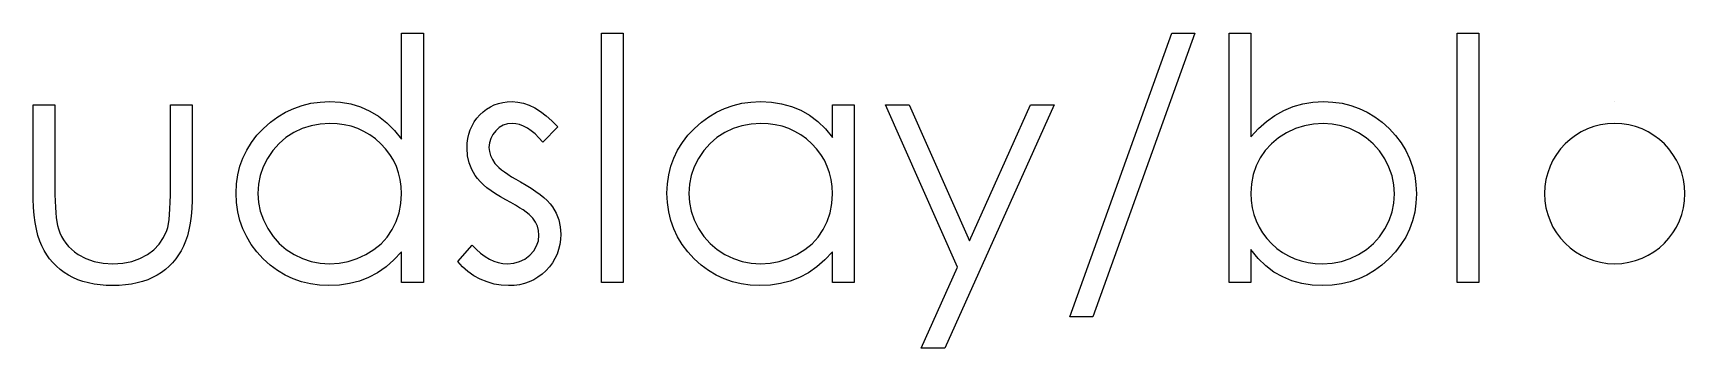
# Model space of a CAD drawing. Header units: millimetres. Extents: x -118 to 176, y -25 to 88.
# Drawn here: x 101.15 to 124.89, y 35.27 to 39.8 of the extents above; entities that cross this region are included whole.
import ezdxf

# ---------------------------------------------------------------- set-up
doc = ezdxf.new("R2010")
doc.units = ezdxf.units.MM

msp = doc.modelspace()

# ---------------------------------------------------------------- linework, layer by layer
at = {"color": 7, "linetype": 'Continuous'}
msp.add_line((123.883, 38.817), (123.883, 38.817), dxfattribs=at)
at = {"color": 7, "linetype": 'Continuous', "flags": 128}
for points in [[(106.763, 39.804), (106.763, 36.215), (106.763, 36.215), (106.449, 36.215), (106.449, 36.215), (106.449, 36.657), (106.449, 36.657), (106.34, 36.539), (106.226, 36.438), (106.104, 36.354), (105.976, 36.287), (105.843, 36.236), (105.703, 36.199), (105.556, 36.177), (105.404, 36.17), (105.404, 36.17), (105.269, 36.176), (105.139, 36.194), (105.013, 36.224), (104.893, 36.266), (104.778, 36.321), (104.667, 36.388), (104.562, 36.466), (104.461, 36.557), (104.369, 36.657), (104.29, 36.761), (104.224, 36.871), (104.168, 36.987), (104.126, 37.108), (104.095, 37.233), (104.077, 37.364), (104.071, 37.5), (104.071, 37.5), (104.077, 37.634), (104.095, 37.763), (104.126, 37.886), (104.17, 38.005), (104.225, 38.119), (104.292, 38.227), (104.372, 38.332), (104.465, 38.431), (104.566, 38.521), (104.672, 38.6), (104.783, 38.666), (104.9, 38.72), (105.021, 38.763), (105.147, 38.793), (105.278, 38.811), (105.414, 38.817), (105.414, 38.817), (105.571, 38.809), (105.719, 38.783), (105.86, 38.741), (105.993, 38.682), (106.119, 38.606), (106.237, 38.514), (106.347, 38.403), (106.449, 38.277), (106.449, 38.277), (106.449, 39.804), (106.449, 39.804), (106.763, 39.804)], [(109.321, 39.804), (109.635, 39.804), (109.635, 39.804), (109.635, 36.215), (109.635, 36.215), (109.321, 36.215), (109.321, 36.215), (109.321, 39.804)], [(117.846, 39.804), (116.383, 35.721), (116.383, 35.721), (116.052, 35.721), (116.052, 35.721), (117.516, 39.804), (117.516, 39.804), (117.846, 39.804)], [(118.34, 36.215), (118.34, 39.804), (118.34, 39.804), (118.654, 39.804), (118.654, 39.804), (118.654, 38.308), (118.654, 38.308), (118.763, 38.428), (118.877, 38.531), (118.998, 38.619), (119.125, 38.69), (119.259, 38.746), (119.399, 38.786), (119.545, 38.809), (119.697, 38.817), (119.697, 38.817), (119.833, 38.811), (119.964, 38.793), (120.089, 38.762), (120.21, 38.72), (120.325, 38.666), (120.436, 38.599), (120.541, 38.521), (120.641, 38.429), (120.733, 38.33), (120.812, 38.225), (120.88, 38.115), (120.935, 38), (120.978, 37.88), (121.008, 37.755), (121.026, 37.624), (121.032, 37.488), (121.032, 37.488), (121.026, 37.355), (121.008, 37.226), (120.977, 37.101), (120.933, 36.982), (120.878, 36.868), (120.81, 36.759), (120.73, 36.655), (120.638, 36.556), (120.537, 36.466), (120.43, 36.387), (120.319, 36.32), (120.203, 36.266), (120.082, 36.224), (119.955, 36.194), (119.824, 36.176), (119.688, 36.17), (119.688, 36.17), (119.532, 36.177), (119.384, 36.201), (119.244, 36.24), (119.111, 36.294), (118.985, 36.365), (118.867, 36.454), (118.757, 36.562), (118.654, 36.688), (118.654, 36.688), (118.654, 36.215), (118.654, 36.215), (118.34, 36.215)], [(121.616, 39.804), (121.93, 39.804), (121.93, 39.804), (121.93, 36.215), (121.93, 36.215), (121.616, 36.215), (121.616, 36.215), (121.616, 39.804)], [(101.154, 38.772), (101.468, 38.772), (101.468, 38.772), (101.468, 37.586), (101.468, 37.586), (101.469, 37.481), (101.471, 37.386), (101.475, 37.298), (101.481, 37.219), (101.488, 37.149), (101.496, 37.087), (101.506, 37.033), (101.518, 36.988), (101.518, 36.988), (101.539, 36.931), (101.564, 36.877), (101.593, 36.827), (101.626, 36.779), (101.664, 36.734), (101.706, 36.693), (101.752, 36.654), (101.802, 36.619), (101.912, 36.56), (102.033, 36.517), (102.163, 36.492), (102.303, 36.484), (102.303, 36.484), (102.444, 36.492), (102.573, 36.517), (102.69, 36.558), (102.797, 36.616), (102.89, 36.686), (102.968, 36.768), (103.03, 36.86), (103.077, 36.963), (103.077, 36.963), (103.089, 37.005), (103.099, 37.057), (103.108, 37.119), (103.116, 37.192), (103.122, 37.275), (103.125, 37.369), (103.128, 37.472), (103.129, 37.586), (103.129, 37.586), (103.129, 38.772), (103.129, 38.772), (103.443, 38.772), (103.443, 38.772), (103.443, 37.527), (103.443, 37.527), (103.441, 37.4), (103.435, 37.281), (103.425, 37.169), (103.411, 37.067), (103.394, 36.972), (103.372, 36.886), (103.346, 36.807), (103.316, 36.736), (103.283, 36.672), (103.246, 36.611), (103.204, 36.553), (103.159, 36.499), (103.109, 36.449), (103.056, 36.402), (102.998, 36.359), (102.936, 36.32), (102.871, 36.285), (102.802, 36.254), (102.728, 36.229), (102.651, 36.208), (102.569, 36.191), (102.483, 36.179), (102.394, 36.172), (102.3, 36.17), (102.3, 36.17), (102.207, 36.172), (102.117, 36.179), (102.032, 36.191), (101.95, 36.208), (101.872, 36.229), (101.798, 36.254), (101.728, 36.285), (101.662, 36.32), (101.601, 36.359), (101.543, 36.402), (101.489, 36.449), (101.439, 36.5), (101.393, 36.555), (101.352, 36.613), (101.314, 36.674), (101.28, 36.74), (101.251, 36.811), (101.225, 36.891), (101.203, 36.98), (101.186, 37.077), (101.172, 37.183), (101.162, 37.296), (101.156, 37.419), (101.154, 37.55), (101.154, 37.55), (101.154, 38.772)], [(108.693, 38.453), (108.479, 38.234), (108.479, 38.234), (108.423, 38.297), (108.367, 38.352), (108.311, 38.398), (108.257, 38.436), (108.201, 38.465), (108.146, 38.486), (108.092, 38.499), (108.038, 38.503), (108.038, 38.503), (107.972, 38.497), (107.911, 38.477), (107.854, 38.445), (107.803, 38.399), (107.76, 38.345), (107.73, 38.288), (107.712, 38.225), (107.705, 38.159), (107.705, 38.159), (107.711, 38.098), (107.727, 38.04), (107.755, 37.983), (107.792, 37.927), (107.792, 37.927), (107.817, 37.898), (107.848, 37.868), (107.884, 37.837), (107.927, 37.805), (107.976, 37.771), (108.031, 37.737), (108.091, 37.7), (108.158, 37.663), (108.158, 37.663), (108.239, 37.617), (108.313, 37.571), (108.381, 37.526), (108.442, 37.481), (108.496, 37.436), (108.544, 37.392), (108.585, 37.348), (108.618, 37.304), (108.618, 37.304), (108.67, 37.214), (108.708, 37.118), (108.73, 37.016), (108.737, 36.909), (108.737, 36.909), (108.734, 36.833), (108.724, 36.76), (108.707, 36.69), (108.684, 36.623), (108.653, 36.559), (108.617, 36.498), (108.573, 36.44), (108.523, 36.384), (108.468, 36.334), (108.409, 36.29), (108.348, 36.254), (108.282, 36.224), (108.214, 36.2), (108.142, 36.183), (108.067, 36.173), (107.988, 36.17), (107.988, 36.17), (107.882, 36.175), (107.779, 36.193), (107.678, 36.222), (107.579, 36.262), (107.486, 36.312), (107.401, 36.372), (107.325, 36.44), (107.257, 36.516), (107.257, 36.516), (107.465, 36.753), (107.465, 36.753), (107.525, 36.69), (107.586, 36.635), (107.649, 36.589), (107.711, 36.551), (107.775, 36.522), (107.84, 36.501), (107.905, 36.488), (107.972, 36.484), (107.972, 36.484), (108.062, 36.491), (108.146, 36.515), (108.222, 36.552), (108.292, 36.606), (108.349, 36.67), (108.39, 36.74), (108.415, 36.815), (108.423, 36.895), (108.423, 36.895), (108.418, 36.962), (108.402, 37.025), (108.375, 37.084), (108.337, 37.139), (108.337, 37.139), (108.313, 37.166), (108.281, 37.195), (108.242, 37.226), (108.198, 37.258), (108.146, 37.291), (108.087, 37.327), (108.022, 37.364), (107.949, 37.403), (107.949, 37.403), (107.872, 37.447), (107.8, 37.491), (107.736, 37.535), (107.677, 37.579), (107.625, 37.622), (107.58, 37.666), (107.541, 37.709), (107.508, 37.752), (107.508, 37.752), (107.457, 37.841), (107.421, 37.937), (107.398, 38.038), (107.391, 38.146), (107.391, 38.146), (107.394, 38.217), (107.403, 38.284), (107.417, 38.349), (107.437, 38.41), (107.463, 38.469), (107.494, 38.524), (107.532, 38.577), (107.574, 38.626), (107.622, 38.671), (107.672, 38.709), (107.726, 38.742), (107.782, 38.769), (107.841, 38.79), (107.904, 38.805), (107.969, 38.814), (108.038, 38.817), (108.038, 38.817), (108.119, 38.811), (108.2, 38.795), (108.282, 38.766), (108.364, 38.726), (108.446, 38.675), (108.528, 38.612), (108.611, 38.539), (108.693, 38.453)], [(112.955, 38.772), (112.955, 36.215), (112.955, 36.215), (112.641, 36.215), (112.641, 36.215), (112.641, 36.657), (112.641, 36.657), (112.533, 36.539), (112.418, 36.438), (112.296, 36.354), (112.169, 36.287), (112.035, 36.236), (111.895, 36.199), (111.749, 36.177), (111.597, 36.17), (111.597, 36.17), (111.461, 36.176), (111.331, 36.194), (111.205, 36.224), (111.085, 36.266), (110.97, 36.321), (110.859, 36.388), (110.754, 36.466), (110.654, 36.557), (110.562, 36.657), (110.483, 36.761), (110.416, 36.871), (110.361, 36.987), (110.318, 37.108), (110.288, 37.233), (110.269, 37.364), (110.263, 37.5), (110.263, 37.5), (110.269, 37.634), (110.288, 37.763), (110.319, 37.886), (110.362, 38.005), (110.417, 38.119), (110.485, 38.227), (110.565, 38.332), (110.657, 38.431), (110.758, 38.521), (110.865, 38.6), (110.975, 38.666), (111.092, 38.72), (111.213, 38.763), (111.339, 38.793), (111.47, 38.811), (111.606, 38.817), (111.606, 38.817), (111.763, 38.809), (111.911, 38.786), (112.052, 38.747), (112.186, 38.693), (112.311, 38.622), (112.43, 38.532), (112.539, 38.425), (112.641, 38.299), (112.641, 38.299), (112.641, 38.772), (112.641, 38.772), (112.955, 38.772)], [(113.404, 38.772), (113.743, 38.772), (113.743, 38.772), (114.609, 36.813), (114.609, 36.813), (115.488, 38.772), (115.488, 38.772), (115.827, 38.772), (115.827, 38.772), (114.257, 35.272), (114.257, 35.272), (113.917, 35.272), (113.917, 35.272), (114.438, 36.433), (114.438, 36.433), (113.404, 38.772)], [(105.418, 38.503), (105.281, 38.495), (105.149, 38.47), (105.023, 38.429), (104.902, 38.371), (104.789, 38.299), (104.689, 38.213), (104.601, 38.114), (104.524, 38.001), (104.463, 37.88), (104.42, 37.756), (104.393, 37.628), (104.385, 37.497), (104.385, 37.497), (104.394, 37.366), (104.42, 37.239), (104.464, 37.114), (104.526, 36.992), (104.603, 36.878), (104.691, 36.778), (104.792, 36.691), (104.905, 36.618), (105.026, 36.559), (105.152, 36.517), (105.282, 36.492), (105.416, 36.484), (105.416, 36.484), (105.552, 36.492), (105.684, 36.517), (105.812, 36.558), (105.937, 36.616), (106.053, 36.688), (106.155, 36.773), (106.242, 36.869), (106.316, 36.976), (106.374, 37.093), (106.416, 37.218), (106.441, 37.349), (106.449, 37.488), (106.449, 37.488), (106.444, 37.594), (106.43, 37.695), (106.407, 37.793), (106.375, 37.885), (106.333, 37.974), (106.281, 38.058), (106.221, 38.137), (106.151, 38.212), (106.075, 38.28), (105.994, 38.34), (105.908, 38.389), (105.819, 38.43), (105.725, 38.462), (105.627, 38.485), (105.525, 38.499), (105.418, 38.503)], [(111.611, 38.503), (111.473, 38.495), (111.341, 38.47), (111.215, 38.429), (111.094, 38.371), (110.982, 38.299), (110.882, 38.213), (110.793, 38.114), (110.717, 38.001), (110.656, 37.88), (110.612, 37.756), (110.586, 37.628), (110.577, 37.497), (110.577, 37.497), (110.586, 37.366), (110.612, 37.239), (110.656, 37.114), (110.718, 36.992), (110.795, 36.878), (110.884, 36.778), (110.985, 36.691), (111.097, 36.618), (111.219, 36.559), (111.344, 36.517), (111.474, 36.492), (111.608, 36.484), (111.608, 36.484), (111.744, 36.492), (111.876, 36.517), (112.005, 36.558), (112.13, 36.616), (112.245, 36.688), (112.348, 36.773), (112.435, 36.869), (112.508, 36.976), (112.566, 37.093), (112.608, 37.218), (112.633, 37.349), (112.641, 37.488), (112.641, 37.488), (112.636, 37.594), (112.622, 37.695), (112.599, 37.793), (112.567, 37.885), (112.525, 37.974), (112.474, 38.058), (112.413, 38.137), (112.343, 38.212), (112.267, 38.28), (112.186, 38.34), (112.101, 38.389), (112.012, 38.43), (111.918, 38.462), (111.82, 38.485), (111.717, 38.499), (111.611, 38.503)], [(119.685, 36.484), (119.822, 36.492), (119.954, 36.517), (120.08, 36.558), (120.202, 36.616), (120.314, 36.688), (120.414, 36.774), (120.502, 36.873), (120.578, 36.985), (120.64, 37.106), (120.683, 37.23), (120.71, 37.357), (120.718, 37.488), (120.718, 37.488), (120.709, 37.62), (120.683, 37.748), (120.638, 37.873), (120.577, 37.995), (120.5, 38.108), (120.412, 38.209), (120.311, 38.295), (120.198, 38.369), (120.077, 38.428), (119.952, 38.469), (119.823, 38.495), (119.69, 38.503), (119.69, 38.503), (119.554, 38.495), (119.422, 38.469), (119.293, 38.428), (119.167, 38.369), (119.051, 38.296), (118.949, 38.212), (118.86, 38.116), (118.787, 38.008), (118.728, 37.891), (118.687, 37.768), (118.663, 37.636), (118.654, 37.498), (118.654, 37.498), (118.659, 37.392), (118.673, 37.291), (118.696, 37.193), (118.728, 37.101), (118.771, 37.012), (118.822, 36.928), (118.882, 36.849), (118.951, 36.774), (119.028, 36.706), (119.109, 36.647), (119.194, 36.597), (119.284, 36.557), (119.378, 36.524), (119.476, 36.502), (119.578, 36.488), (119.685, 36.484)]]:
    msp.add_lwpolyline(points, dxfattribs=at)
at = {"color": 7, "linetype": 'Continuous'}
msp.add_arc((123.882, 37.494), 1.009, 90.0005, 89.9995, dxfattribs=at)

doc.saveas('drawing.dxf')
